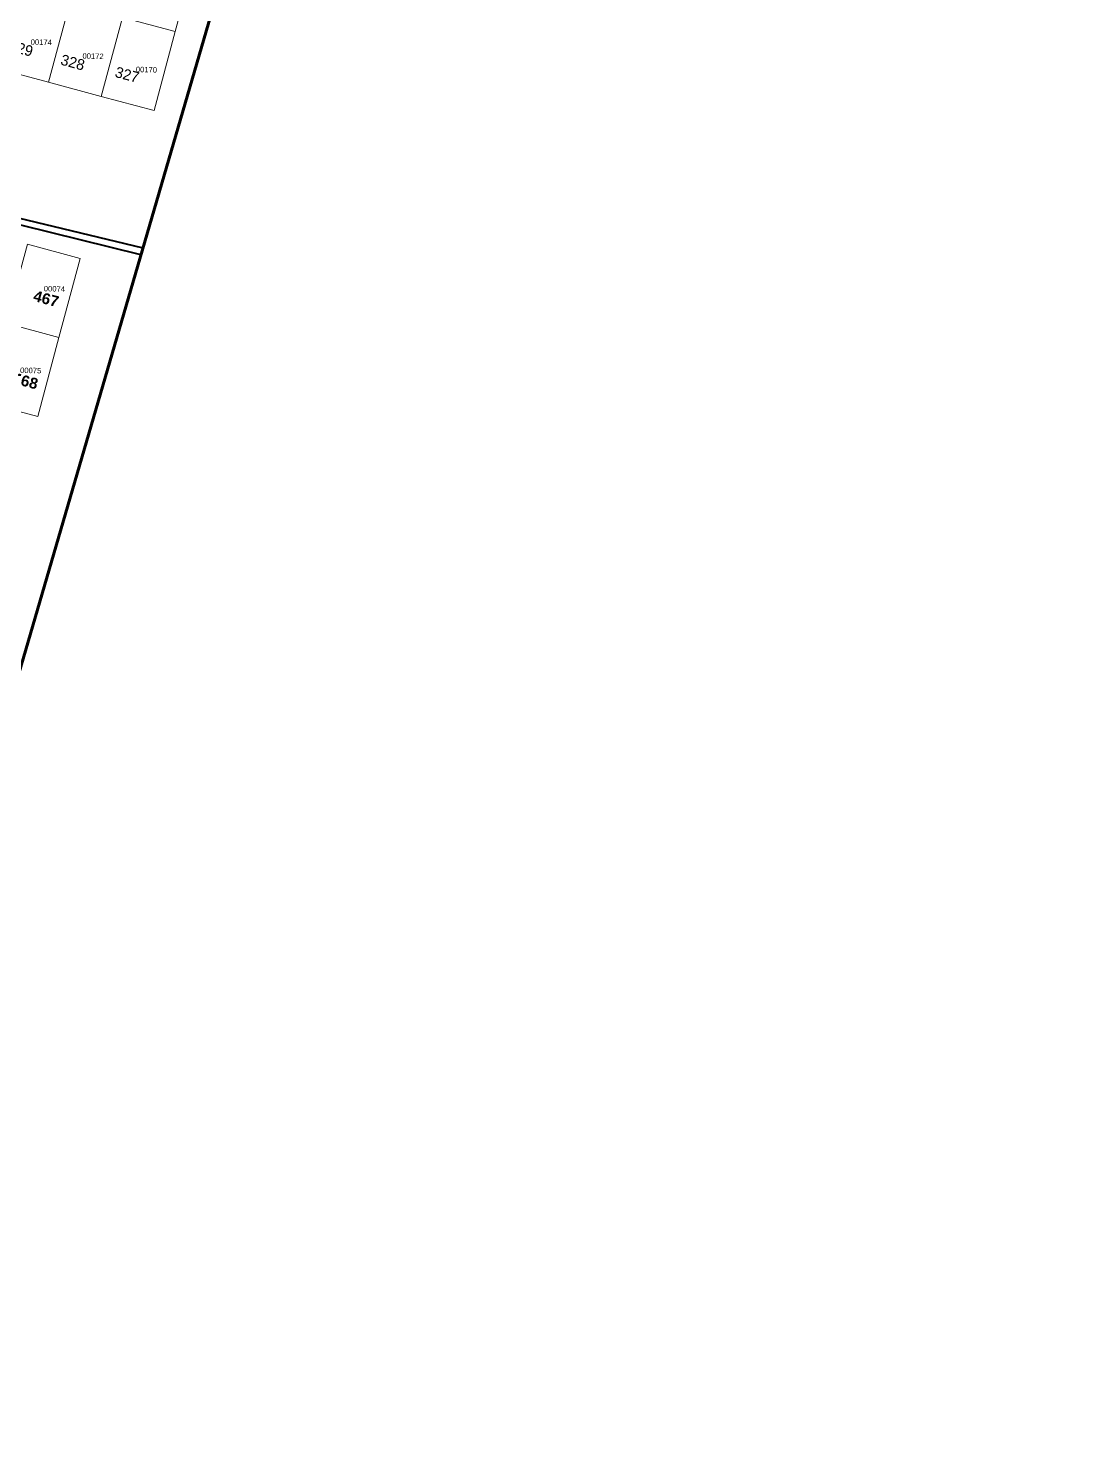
# Model space of a CAD drawing. Header units: metres. Extents: x 251686 to 255059, y 1627526 to 1631912.
# Drawn here: x 254429.8 to 254624.2, y 1630540.2 to 1630799.4 of the extents above; entities that cross this region are included whole.
import ezdxf
from ezdxf.enums import TextEntityAlignment as Align

# ---------------------------------------------------------------- set-up
doc = ezdxf.new("R2010")
doc.units = ezdxf.units.M
doc.header["$MEASUREMENT"] = 0
doc.layers.add('ASSIETTE IMMAT', color=7, linetype='Continuous', lineweight=0)
doc.layers.add('limites_communes_2025', color=7, linetype='Continuous', lineweight=0)
for name, color, linetype in [('limites_parcelles', 7, 'Continuous'), ('limites_sections', 7, 'Continuous'), ('numero_lot', 7, 'Continuous'), ('numero_parcelle', 7, 'Continuous')]:
    doc.layers.add(name, color=color, linetype=linetype)
doc.styles.get("Standard").update_dxf_attribs({"font": 'txt.shx'})
doc.styles.add('Style-Arial', font='arial.ttf')
doc.styles.add('style1', font='')
doc.styles.get('style1').set_extended_font_data('Times New Roman', bold=True)

msp = doc.modelspace()

# ---------------------------------------------------------------- linework, layer by layer
at = {"layer": 'ASSIETTE IMMAT', "color": 2, "linetype": 'Continuous', "lineweight": 30, "elevation": 0.000046, "flags": 128}
msp.add_lwpolyline([(254483.023, 1630869.4867), (254395.3871, 1630569.1026), (254394.763631, 1630566.741004), (254382.800449, 1630626.430146), (254377.214928, 1630714.463679), (254399.218938, 1630756.614854), (254364.100841, 1630778.874996), (254312.248292, 1630786.520125), (254272.353104, 1630794.592518), (254277.823104, 1630973.072518)], dxfattribs=at)
at = {"layer": 'limites_communes_2025', "color": 3, "lineweight": 80, "flags": 128}
for points in [[(252710.2872, 1631107.3833), (252982.4701, 1631682.9759), (252993.7572, 1631687.3199), (253010.694, 1631729.9757), (253066.3854, 1631842.8952), (253066.3854, 1631842.8952), (253098.7298, 1631912.4498), (253659.0228, 1631648.0069), (253757.0504, 1631605.0124), (254274.3391, 1631378.1314), (254622, 1631294), (254624.2075, 1631293.4301), (254621.5327, 1631279.8563), (254569.5419, 1631182.2248), (254530.2512, 1631049.2714), (254527.2805, 1631037.9628), (254483.023, 1630869.4867), (254395.3871, 1630569.1026), (254353.2541, 1630409.5098), (254309.9852, 1630253.9323), (254287.3632, 1630130.504)], [(254395.3871, 1630569.1026), (254483.023, 1630869.4867)]]:
    msp.add_lwpolyline(points, dxfattribs=at)
at = {"layer": 'limites_parcelles', "lineweight": 0, "flags": 128}
for points in [[(254456.767876, 1630798.822407), (254447.108117, 1630801.408727), (254450.987597, 1630815.898366), (254450.987597, 1630815.898366), (254460.647357, 1630813.312045), (254456.767876, 1630798.822407)], [(254452.888395, 1630784.332768), (254443.228636, 1630786.919088), (254447.108117, 1630801.408727), (254456.767876, 1630798.822407), (254456.767876, 1630798.822407), (254452.888395, 1630784.332768)]]:
    msp.add_lwpolyline(points, close=True, dxfattribs=at)
at = {"layer": 'limites_parcelles', "lineweight": 0}
for points in [[(254427.788599, 1630806.581368), (254437.448358, 1630803.995047), (254433.568877, 1630789.505409), (254423.909118, 1630792.091729)], [(254443.228636, 1630786.919088), (254433.568877, 1630789.505409), (254437.448358, 1630803.995047), (254447.108117, 1630801.408727)], [(254439.343919, 1630757.249097), (254435.463089, 1630742.760363), (254425.803933, 1630745.347582), (254429.684762, 1630759.836317)], [(254431.58226, 1630728.271628), (254421.923104, 1630730.858848), (254425.803933, 1630745.347582), (254435.463089, 1630742.760363)]]:
    msp.add_3dface(points, dxfattribs=at)
at = {"layer": 'limites_sections', "color": 112, "linetype": 'Continuous', "lineweight": 40, "flags": 128}
for points in [[(254391.230315, 1631349.844579), (254616.78469, 1631295.262067), (254601.919049, 1631243.024587), (254569.5419, 1631182.2248), (254530.2512, 1631049.2714), (254527.2805, 1631037.9628), (254483.023, 1630869.4867), (254450.47436, 1630757.921759), (254242.098307, 1630809.467069), (254373.700701, 1631270.312536), (254391.230315, 1631349.844579)], [(254450.84006, 1630759.175246), (254395.3871, 1630569.1026), (254353.2541, 1630409.5098), (254348.492261, 1630392.388149), (254237.72828, 1630442.844843), (254040.038076, 1630496.898217), (253942.172035, 1630521.14592), (253859.148201, 1630539.484772), (253853.186893, 1630453.726815), (253808.243015, 1630442.914881), (253793.178897, 1630438.29059), (253774.754402, 1630423.155021), (253711.134092, 1630399.982213), (253678.015836, 1630518.052824), (253627.848348, 1630688.389303), (253621.624412, 1630712.828844), (253610.975151, 1630786.918169), (253609.69659, 1630931.397239), (253737.566314, 1630938.284849), (253928.216166, 1630961.492497), (253976.914647, 1630881.792805), (254242.098307, 1630809.467069), (254450.84006, 1630759.175246)]]:
    msp.add_lwpolyline(points, close=True, dxfattribs=at)

# ---------------------------------------------------------------- texts
at = {"layer": 'numero_lot', "color": 7, "lineweight": 0, "char_height": 1.968504, "attachment_point": 5, "rotation": 345.01109576, "line_spacing_factor": 0.6}
for s, insert in [('\\FFANCY;329', (254428.519585, 1630795.692648)), ('\\FFANCY;328', (254438.002105, 1630793.147905)), ('\\FFANCY;327', (254447.968375, 1630790.89149))]:
    msp.add_mtext(s, dxfattribs=dict(at, insert=insert))
at = {"layer": 'numero_lot', "color": 7, "lineweight": 13, "char_height": 2, "attachment_point": 7, "rotation": 345.00521637, "line_spacing_factor": 0.72, "style": 'style1'}
for s, insert in [('\\fArial|b1|i0|c00|p39;467', (254430.606605, 1630749.469567)), ('\\fArial|b1|i0|c00|p39;468', (254426.804001, 1630734.397231))]:
    msp.add_mtext(s, dxfattribs=dict(at, insert=insert))
at = {"layer": 'numero_parcelle', "color": 5, "lineweight": 0, "style": 'Style-Arial'}
for s, rotation, p in [('00174', 358.7181, (254430.293618, 1630797.399236)), ('00172', 358.7181, (254439.792423, 1630794.842471)), ('00170', 358.7181, (254449.574245, 1630792.373141)), ('00074', 358.71223, (254432.704957, 1630752.215355)), ('00075', 358.71223, (254428.355784, 1630737.252051))]:
    msp.add_text(s, height=1, rotation=rotation, dxfattribs=at).set_placement(p, align=Align.TOP_LEFT)

doc.saveas('drawing.dxf')
